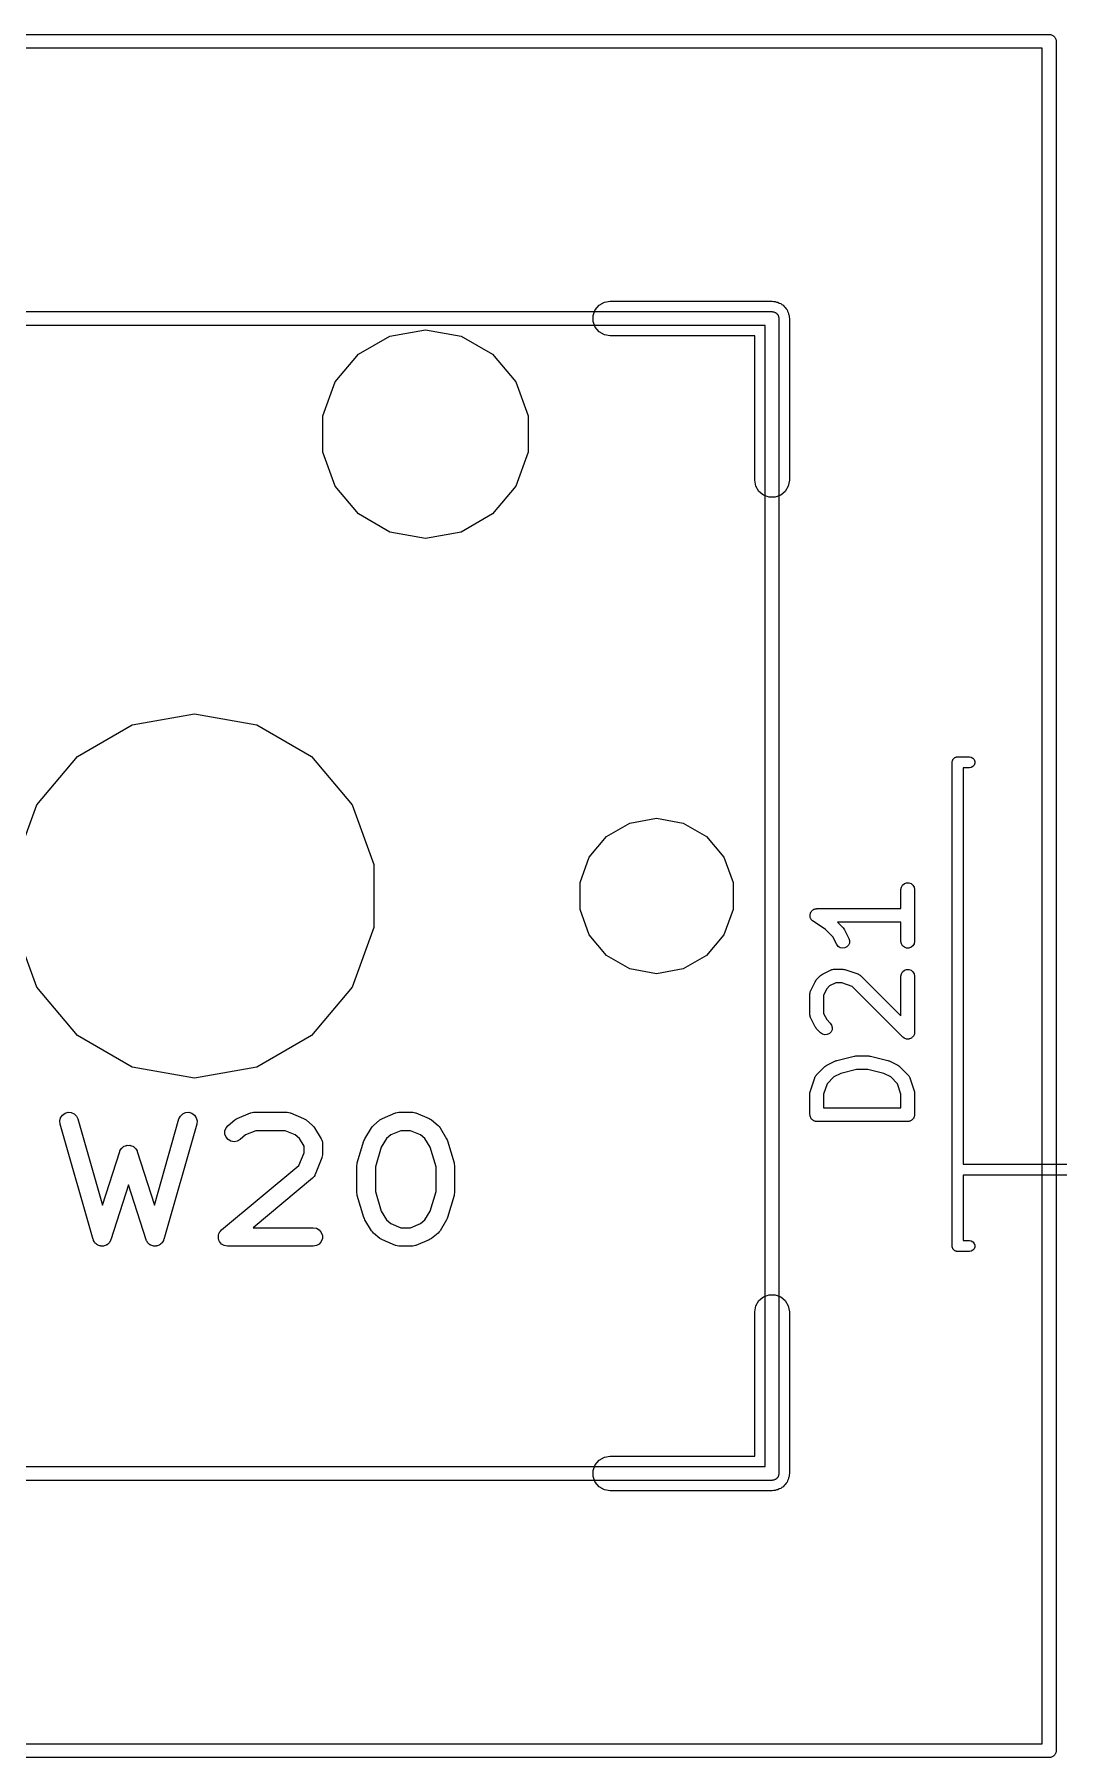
# Model space of a CAD drawing. Header units: millimetres. Extents: x 50 to 169, y 50 to 167.
# Drawn here: x 61.35 to 72.61, y 89.3 to 108.25 of the extents above; entities that cross this region are included whole.
import ezdxf

# ---------------------------------------------------------------- set-up
doc = ezdxf.new("R2010")
doc.units = ezdxf.units.MM
doc.layers.add('BLACK', color=7, linetype='Continuous')

# ---------------------------------------------------------------- blocks, each defined once
blk = doc.blocks.new('hhskb2-Cmts.User')
at = {"layer": 'BLACK'}
for p, q in [((43.65, -81.5738), (56.35, -81.5738)), ((56.35, -81.5738), (56.3566, -81.575)), ((56.3566, -81.575), (56.3632, -81.575)), ((56.3632, -81.575), (56.3695, -81.5772)), ((56.3695, -81.5772), (56.3761, -81.5784)), ((56.3761, -81.5784), (56.3818, -81.5817)), ((56.3818, -81.5817), (56.3881, -81.584)), ((56.3881, -81.584), (56.3932, -81.5883)), ((56.3932, -81.5883), (56.399, -81.5916)), ((56.399, -81.5916), (56.4033, -81.5967)), ((56.4033, -81.5967), (56.4084, -81.601)), ((56.4084, -81.601), (56.4117, -81.6068)), ((56.4117, -81.6068), (56.416, -81.6119)), ((56.416, -81.6119), (56.4183, -81.6182)), ((56.4183, -81.6182), (56.4216, -81.6239)), ((56.4216, -81.6239), (56.4228, -81.6305)), ((56.4228, -81.6305), (56.425, -81.6368)), ((56.425, -81.6368), (56.425, -81.6434)), ((56.425, -81.6434), (56.4262, -81.65)), ((56.4262, -81.65), (56.4262, -94.35)), ((56.2738, -81.7262), (43.7262, -81.7262)), ((56.2738, -94.2738), (56.2738, -81.7262)), ((43.7262, -94.2738), (56.2738, -94.2738)), ((56.4262, -94.35), (56.425, -94.3566)), ((56.425, -94.3566), (56.425, -94.3632)), ((56.35, -94.4262), (43.65, -94.4262)), ((56.3566, -94.425), (56.35, -94.4262)), ((56.3632, -94.425), (56.3566, -94.425)), ((56.3695, -94.4228), (56.3632, -94.425)), ((56.3761, -94.4216), (56.3695, -94.4228)), ((56.3818, -94.4183), (56.3761, -94.4216)), ((56.3881, -94.416), (56.3818, -94.4183)), ((56.3932, -94.4117), (56.3881, -94.416)), ((56.399, -94.4084), (56.3932, -94.4117)), ((56.4033, -94.4033), (56.399, -94.4084)), ((56.4084, -94.399), (56.4033, -94.4033)), ((56.4117, -94.3932), (56.4084, -94.399)), ((56.416, -94.3881), (56.4117, -94.3932)), ((56.4183, -94.3818), (56.416, -94.3881)), ((56.4216, -94.3761), (56.4183, -94.3818)), ((56.4228, -94.3695), (56.4216, -94.3761)), ((56.425, -94.3632), (56.4228, -94.3695))]:
    blk.add_line(p, q, dxfattribs=at)
blk = doc.blocks.new('hhskb2-Dwgs.User')
at = {"layer": 'BLACK'}
for p, q in [((40.602, -78.5258), (59.398, -78.5258)), ((59.398, -78.5258), (59.4046, -78.527)), ((59.4046, -78.527), (59.4112, -78.527)), ((59.4112, -78.527), (59.4175, -78.5292)), ((59.4175, -78.5292), (59.4241, -78.5304)), ((59.4241, -78.5304), (59.4298, -78.5337)), ((59.4298, -78.5337), (59.4361, -78.536)), ((59.4361, -78.536), (59.4412, -78.5403)), ((59.4412, -78.5403), (59.447, -78.5436)), ((59.447, -78.5436), (59.4513, -78.5487)), ((59.4513, -78.5487), (59.4564, -78.553)), ((59.4564, -78.553), (59.4597, -78.5588)), ((59.4597, -78.5588), (59.464, -78.5639)), ((59.464, -78.5639), (59.4663, -78.5702)), ((59.4663, -78.5702), (59.4696, -78.5759)), ((59.4696, -78.5759), (59.4708, -78.5825)), ((59.4708, -78.5825), (59.473, -78.5888)), ((59.473, -78.5888), (59.473, -78.5954)), ((59.473, -78.5954), (59.4742, -78.602)), ((59.4742, -78.602), (59.4742, -97.398)), ((59.3218, -78.6782), (40.6782, -78.6782)), ((59.3218, -97.3218), (59.3218, -78.6782)), ((40.6782, -97.3218), (59.3218, -97.3218)), ((59.398, -97.4742), (40.602, -97.4742)), ((59.4046, -97.473), (59.398, -97.4742)), ((59.4112, -97.473), (59.4046, -97.473)), ((59.4175, -97.4708), (59.4112, -97.473)), ((59.4241, -97.4696), (59.4175, -97.4708)), ((59.4298, -97.4663), (59.4241, -97.4696)), ((59.4361, -97.464), (59.4298, -97.4663)), ((59.4412, -97.4597), (59.4361, -97.464)), ((59.447, -97.4564), (59.4412, -97.4597)), ((59.4513, -97.4513), (59.447, -97.4564)), ((59.4564, -97.447), (59.4513, -97.4513)), ((59.4597, -97.4412), (59.4564, -97.447)), ((59.464, -97.4361), (59.4597, -97.4412)), ((59.4663, -97.4298), (59.464, -97.4361)), ((59.4696, -97.4241), (59.4663, -97.4298)), ((59.4708, -97.4175), (59.4696, -97.4241)), ((59.473, -97.4112), (59.4708, -97.4175)), ((59.4742, -97.398), (59.473, -97.4046)), ((59.473, -97.4046), (59.473, -97.4112))]:
    blk.add_line(p, q, dxfattribs=at)
blk = doc.blocks.new('hhskb2-F.SilkS')
at = {"layer": 'BLACK'}
for p, q in [((54.4495, -81.5041), (54.5068, -81.471)), ((54.5068, -81.471), (54.572, -81.4595)), ((54.572, -81.4595), (56.35, -81.4595)), ((56.35, -81.4595), (56.3664, -81.4624)), ((56.3664, -81.4624), (56.3831, -81.4624)), ((56.3831, -81.4624), (56.3987, -81.4681)), ((56.3987, -81.4681), (56.4152, -81.471)), ((56.4152, -81.471), (56.4296, -81.4793)), ((54.3844, -81.6169), (54.407, -81.5547)), ((54.3844, -81.6831), (54.3844, -81.6169)), ((54.407, -81.5547), (54.4495, -81.5041)), ((56.4296, -81.4793), (56.4452, -81.485)), ((56.4452, -81.485), (56.458, -81.4957)), ((56.458, -81.4957), (56.4725, -81.5041)), ((56.4725, -81.5041), (56.4832, -81.5168)), ((56.4832, -81.5168), (56.4959, -81.5275)), ((56.4959, -81.5275), (56.5043, -81.542)), ((56.5043, -81.542), (56.515, -81.5547)), ((56.515, -81.5547), (56.5207, -81.5704)), ((56.5207, -81.5704), (56.529, -81.5848)), ((56.529, -81.5848), (56.5319, -81.6013)), ((56.5319, -81.6013), (56.5376, -81.6169)), ((56.5376, -81.6169), (56.5376, -81.6336)), ((56.5376, -81.6336), (56.5405, -81.65)), ((56.5405, -81.65), (56.5405, -83.428)), ((51.8025, -82.0411), (52.1476, -81.8418)), ((52.1476, -81.8418), (52.54, -81.7726)), ((52.54, -81.7726), (52.9324, -81.8418)), ((52.9324, -81.8418), (53.2775, -82.0411)), ((54.407, -81.7452), (54.3844, -81.6831)), ((54.4495, -81.7959), (54.407, -81.7452)), ((54.5068, -81.829), (54.4495, -81.7959)), ((54.572, -81.8405), (54.5068, -81.829)), ((56.1595, -81.8405), (54.572, -81.8405)), ((56.1595, -83.428), (56.1595, -81.8405)), ((51.5464, -82.3463), (51.8025, -82.0411)), ((53.2775, -82.0411), (53.5336, -82.3463)), ((51.4101, -82.7208), (51.5464, -82.3463)), ((53.5336, -82.3463), (53.6699, -82.7208)), ((51.4101, -83.1192), (51.4101, -82.7208)), ((53.6699, -82.7208), (53.6699, -83.1192)), ((51.5464, -83.4937), (51.4101, -83.1192)), ((53.6699, -83.1192), (53.5336, -83.4937)), ((51.8025, -83.7989), (51.5464, -83.4937)), ((53.5336, -83.4937), (53.2775, -83.7989)), ((56.171, -83.4932), (56.1595, -83.428)), ((56.2041, -83.5505), (56.171, -83.4932)), ((56.2547, -83.593), (56.2041, -83.5505)), ((56.4959, -83.5505), (56.4452, -83.593)), ((56.529, -83.4932), (56.4959, -83.5505)), ((56.5405, -83.428), (56.529, -83.4932)), ((56.3169, -83.6156), (56.2547, -83.593)), ((56.3831, -83.6156), (56.3169, -83.6156)), ((56.4452, -83.593), (56.3831, -83.6156)), ((52.1476, -83.9982), (51.8025, -83.7989)), ((53.2775, -83.7989), (52.9324, -83.9982)), ((52.54, -84.0674), (52.1476, -83.9982)), ((52.9324, -83.9982), (52.54, -84.0674)), ((49.3154, -86.1192), (50, -85.9985)), ((50, -85.9985), (50.6846, -86.1192)), ((48.7134, -86.4667), (49.3154, -86.1192)), ((50.6846, -86.1192), (51.2865, -86.4667)), ((48.2666, -86.9992), (48.7134, -86.4667)), ((51.2865, -86.4667), (51.7334, -86.9992)), ((58.33, -86.53), (58.3309, -86.5248)), ((58.33, -91.85), (58.33, -86.53)), ((58.3309, -86.5196), (58.3327, -86.5147)), ((58.3309, -86.5248), (58.3309, -86.5196)), ((58.3327, -86.5147), (58.3336, -86.5095)), ((58.3336, -86.5095), (58.3362, -86.5049)), ((58.3362, -86.5049), (58.338, -86.5)), ((58.338, -86.5), (58.3414, -86.496)), ((58.3414, -86.496), (58.344, -86.4914)), ((58.344, -86.4914), (58.3481, -86.4881)), ((58.3481, -86.4881), (58.3514, -86.484)), ((58.3514, -86.484), (58.356, -86.4814)), ((58.356, -86.4814), (58.36, -86.478)), ((58.36, -86.478), (58.3649, -86.4762)), ((58.3649, -86.4762), (58.3695, -86.4736)), ((58.3695, -86.4736), (58.3747, -86.4727)), ((58.3747, -86.4727), (58.3796, -86.4709)), ((58.3796, -86.4709), (58.3848, -86.4709)), ((58.3848, -86.4709), (58.39, -86.47)), ((58.39, -86.47), (58.52, -86.47)), ((58.52, -86.59), (58.45, -86.59)), ((58.45, -86.59), (58.45, -90.95)), ((58.52, -86.47), (58.5405, -86.4736)), ((58.5405, -86.5864), (58.52, -86.59)), ((58.5405, -86.4736), (58.5586, -86.484)), ((58.5586, -86.576), (58.5405, -86.5864)), ((58.5586, -86.484), (58.572, -86.5)), ((58.572, -86.56), (58.5586, -86.576)), ((58.572, -86.5), (58.5791, -86.5196)), ((58.5791, -86.5404), (58.572, -86.56)), ((58.5791, -86.5196), (58.5791, -86.5404)), ((48.0289, -87.6524), (48.2666, -86.9992)), ((51.7334, -86.9992), (51.9711, -87.6524)), ((54.7879, -87.1974), (55.08, -87.1458)), ((55.08, -87.1458), (55.3721, -87.1974)), ((54.3403, -87.5729), (54.531, -87.3457)), ((54.531, -87.3457), (54.7879, -87.1974)), ((55.3721, -87.1974), (55.629, -87.3457)), ((55.629, -87.3457), (55.8197, -87.5729)), ((51.9711, -87.6524), (51.9711, -88.3476)), ((54.2388, -87.8517), (54.3403, -87.5729)), ((55.8197, -87.5729), (55.9212, -87.8517)), ((54.2388, -88.1483), (54.2388, -87.8517)), ((55.9212, -87.8517), (55.9212, -88.1483)), ((57.7674, -87.9281), (57.7719, -87.9024)), ((57.7719, -87.9024), (57.7849, -87.8799)), ((57.7849, -87.8799), (57.8049, -87.8631)), ((57.8049, -87.8631), (57.8294, -87.8542)), ((57.8294, -87.8542), (57.8554, -87.8542)), ((57.8554, -87.8542), (57.8799, -87.8631)), ((57.8799, -87.8631), (57.8998, -87.8799)), ((57.8998, -87.8799), (57.9129, -87.9024)), ((57.9129, -87.9024), (57.9174, -87.9281)), ((57.7674, -88.1388), (57.7674, -87.9281)), ((57.9174, -87.9281), (57.9174, -88.4995)), ((54.3403, -88.4271), (54.2388, -88.1483)), ((55.9212, -88.1483), (55.8197, -88.4271)), ((56.7675, -88.209), (56.7685, -88.2049)), ((56.7685, -88.2179), (56.7675, -88.209)), ((56.7685, -88.2008), (56.7716, -88.1924)), ((56.7685, -88.2049), (56.7685, -88.2008)), ((56.7685, -88.2268), (56.7685, -88.2179)), ((56.7699, -88.2307), (56.7685, -88.2268)), ((56.7704, -88.2349), (56.7699, -88.2307)), ((56.7744, -88.2429), (56.7704, -88.2349)), ((56.7716, -88.1924), (56.7737, -88.1837)), ((56.7737, -88.1837), (56.776, -88.1802)), ((56.7774, -88.2513), (56.7744, -88.2429)), ((56.776, -88.1802), (56.7774, -88.1763)), ((56.7774, -88.1763), (56.7832, -88.1695)), ((56.7801, -88.2545), (56.7774, -88.2513)), ((56.7819, -88.2582), (56.7801, -88.2545)), ((56.7884, -88.2644), (56.7819, -88.2582)), ((56.7832, -88.1695), (56.7881, -88.162)), ((56.7881, -88.162), (56.7915, -88.1595)), ((56.7942, -88.2713), (56.7884, -88.2644)), ((56.7915, -88.1595), (56.7942, -88.1564)), ((56.7942, -88.1564), (56.8019, -88.1519)), ((56.7978, -88.2733), (56.7942, -88.2713)), ((56.8008, -88.2762), (56.7978, -88.2733)), ((56.9375, -88.3673), (56.8008, -88.2762)), ((56.8019, -88.1519), (56.8091, -88.1466)), ((56.8091, -88.1466), (56.8131, -88.1454)), ((56.8131, -88.1454), (56.8167, -88.1433)), ((56.8167, -88.1433), (56.8255, -88.1418)), ((56.8255, -88.1418), (56.8341, -88.1393)), ((56.8341, -88.1393), (56.8383, -88.1395)), ((56.8383, -88.1395), (56.8424, -88.1388)), ((56.8424, -88.1388), (57.7674, -88.1388)), ((57.7674, -88.2888), (57.0711, -88.2888)), ((57.0711, -88.2888), (57.1335, -88.3513)), ((57.7674, -88.4995), (57.7674, -88.2888)), ((48.2666, -89.0008), (48.0289, -88.3476)), ((51.9711, -88.3476), (51.7334, -89.0008)), ((54.531, -88.6543), (54.3403, -88.4271)), ((55.8197, -88.4271), (55.629, -88.6543)), ((57.0188, -88.4487), (56.9375, -88.3673)), ((57.061, -88.5331), (57.0188, -88.4487)), ((57.1335, -88.3513), (57.1404, -88.3611)), ((57.1404, -88.3611), (57.1476, -88.3707)), ((57.1476, -88.3707), (57.1952, -88.466)), ((57.1952, -88.466), (57.2026, -88.4909)), ((54.7879, -88.8026), (54.531, -88.6543)), ((55.629, -88.6543), (55.3721, -88.8026)), ((57.0765, -88.554), (57.061, -88.5331)), ((57.0983, -88.5683), (57.0765, -88.554)), ((57.1236, -88.5744), (57.0983, -88.5683)), ((57.1495, -88.5714), (57.1236, -88.5744)), ((57.1728, -88.5598), (57.1495, -88.5714)), ((57.1907, -88.5408), (57.1728, -88.5598)), ((57.201, -88.5169), (57.1907, -88.5408)), ((57.2026, -88.4909), (57.201, -88.5169)), ((57.7719, -88.5252), (57.7674, -88.4995)), ((57.7849, -88.5477), (57.7719, -88.5252)), ((57.8049, -88.5645), (57.7849, -88.5477)), ((57.8294, -88.5734), (57.8049, -88.5645)), ((57.8554, -88.5734), (57.8294, -88.5734)), ((57.8799, -88.5645), (57.8554, -88.5734)), ((57.8998, -88.5477), (57.8799, -88.5645)), ((57.9129, -88.5252), (57.8998, -88.5477)), ((57.9174, -88.4995), (57.9129, -88.5252)), ((55.08, -88.8541), (54.7879, -88.8026)), ((55.3721, -88.8026), (55.08, -88.8541)), ((56.8944, -88.8682), (56.9041, -88.861)), ((56.9041, -88.861), (56.9993, -88.8134)), ((56.9993, -88.8134), (57.0035, -88.8122)), ((57.0035, -88.8122), (57.0072, -88.81)), ((57.0072, -88.81), (57.0159, -88.8085)), ((57.0159, -88.8085), (57.0243, -88.806)), ((57.0243, -88.806), (57.0286, -88.8062)), ((57.0286, -88.8062), (57.0329, -88.8055)), ((57.0329, -88.8055), (57.1281, -88.8055)), ((57.1281, -88.8055), (57.1399, -88.8076)), ((57.1399, -88.8076), (57.1518, -88.8093)), ((57.1518, -88.8093), (57.2947, -88.8569)), ((57.2947, -88.8569), (57.2985, -88.859)), ((57.2985, -88.859), (57.3026, -88.8601)), ((57.3026, -88.8601), (57.3098, -88.8652)), ((57.3098, -88.8652), (57.3176, -88.8693)), ((57.7674, -88.8805), (57.7719, -88.8548)), ((57.7719, -88.8548), (57.7849, -88.8323)), ((57.7849, -88.8323), (57.8049, -88.8155)), ((57.8049, -88.8155), (57.8294, -88.8066)), ((57.8294, -88.8066), (57.8554, -88.8066)), ((57.8554, -88.8066), (57.8799, -88.8155)), ((57.8799, -88.8155), (57.8998, -88.8323)), ((57.8998, -88.8323), (57.9129, -88.8548)), ((57.9129, -88.8548), (57.9174, -88.8805)), ((48.7134, -89.5332), (48.2666, -89.0008)), ((51.7334, -89.0008), (51.2865, -89.5332)), ((56.7679, -89.0624), (56.7704, -89.054)), ((56.7704, -89.054), (56.7719, -89.0453)), ((56.7719, -89.0453), (56.7741, -89.0416)), ((56.7741, -89.0416), (56.7753, -89.0374)), ((56.7753, -89.0374), (56.8229, -88.9422)), ((56.8229, -88.9422), (56.8301, -88.9325)), ((56.8301, -88.9325), (56.837, -88.9227)), ((56.837, -88.9227), (56.8846, -88.8751)), ((56.8846, -88.8751), (56.8944, -88.8682)), ((56.9516, -89.0201), (56.9174, -89.0887)), ((56.982, -88.9897), (56.9516, -89.0201)), ((57.0506, -88.9555), (56.982, -88.9897)), ((57.1159, -88.9555), (57.0506, -88.9555)), ((57.2304, -88.9936), (57.1159, -88.9555)), ((57.7893, -89.5526), (57.2304, -88.9936)), ((57.3176, -88.8693), (57.3204, -88.8726)), ((57.3204, -88.8726), (57.324, -88.8751)), ((57.324, -88.8751), (57.7674, -89.3185)), ((57.7674, -89.3185), (57.7674, -88.8805)), ((57.9174, -88.8805), (57.9174, -89.4995)), ((56.7674, -89.071), (56.7681, -89.0667)), ((56.7674, -89.309), (56.7674, -89.071)), ((56.7681, -89.0667), (56.7679, -89.0624)), ((56.9174, -89.0887), (56.9174, -89.2913)), ((56.7681, -89.3133), (56.7674, -89.309)), ((56.7679, -89.3176), (56.7681, -89.3133)), ((56.7704, -89.326), (56.7679, -89.3176)), ((56.7719, -89.3347), (56.7704, -89.326)), ((56.7741, -89.3384), (56.7719, -89.3347)), ((56.7753, -89.3426), (56.7741, -89.3384)), ((56.8229, -89.4378), (56.7753, -89.3426)), ((56.9174, -89.2913), (56.9516, -89.3599)), ((56.9516, -89.3599), (56.9907, -89.3989)), ((56.9907, -89.3989), (57.0056, -89.4202)), ((57.0056, -89.4202), (57.0123, -89.4454)), ((49.3154, -89.8808), (48.7134, -89.5332)), ((51.2865, -89.5332), (50.6846, -89.8808)), ((56.8301, -89.4475), (56.8229, -89.4378)), ((56.837, -89.4573), (56.8301, -89.4475)), ((56.8846, -89.5049), (56.837, -89.4573)), ((56.9059, -89.5199), (56.8846, -89.5049)), ((56.9311, -89.5266), (56.9059, -89.5199)), ((56.957, -89.5243), (56.9311, -89.5266)), ((56.9806, -89.5133), (56.957, -89.5243)), ((56.9991, -89.4949), (56.9806, -89.5133)), ((57.0101, -89.4713), (56.9991, -89.4949)), ((57.0123, -89.4454), (57.0101, -89.4713)), ((57.7974, -89.5582), (57.7893, -89.5526)), ((57.8049, -89.5645), (57.7974, -89.5582)), ((57.808, -89.5656), (57.8049, -89.5645)), ((57.8107, -89.5675), (57.808, -89.5656)), ((57.8202, -89.57), (57.8107, -89.5675)), ((57.8294, -89.5734), (57.8202, -89.57)), ((57.8327, -89.5734), (57.8294, -89.5734)), ((57.8358, -89.5742), (57.8327, -89.5734)), ((57.8456, -89.5734), (57.8358, -89.5742)), ((57.8554, -89.5734), (57.8456, -89.5734)), ((57.8585, -89.5723), (57.8554, -89.5734)), ((57.8618, -89.572), (57.8585, -89.5723)), ((57.8707, -89.5678), (57.8618, -89.572)), ((57.8799, -89.5645), (57.8707, -89.5678)), ((57.8824, -89.5624), (57.8799, -89.5645)), ((57.8854, -89.561), (57.8824, -89.5624)), ((57.8923, -89.554), (57.8854, -89.561)), ((57.8998, -89.5477), (57.8923, -89.554)), ((57.9015, -89.5449), (57.8998, -89.5477)), ((57.9038, -89.5425), (57.9015, -89.5449)), ((57.908, -89.5337), (57.9038, -89.5425)), ((57.9129, -89.5252), (57.908, -89.5337)), ((57.9134, -89.5219), (57.9129, -89.5252)), ((57.9148, -89.5189), (57.9134, -89.5219)), ((57.9157, -89.5092), (57.9148, -89.5189)), ((57.9174, -89.4995), (57.9157, -89.5092)), ((56.9517, -89.861), (57.0469, -89.8134)), ((57.0469, -89.8134), (57.0548, -89.8111)), ((57.0548, -89.8111), (57.0623, -89.8077)), ((57.0623, -89.8077), (57.2528, -89.7601)), ((57.2528, -89.7601), (57.2619, -89.7595)), ((57.2619, -89.7595), (57.271, -89.7579)), ((57.271, -89.7579), (57.4138, -89.7579)), ((57.4138, -89.7579), (57.4228, -89.7595)), ((57.4228, -89.7595), (57.432, -89.7601)), ((57.432, -89.7601), (57.6225, -89.8077)), ((57.6225, -89.8077), (57.63, -89.8111)), ((57.63, -89.8111), (57.6378, -89.8134)), ((57.6378, -89.8134), (57.7331, -89.861)), ((50, -90.0015), (49.3154, -89.8808)), ((50.6846, -89.8808), (50, -90.0015)), ((56.7712, -90.1425), (56.8188, -89.9996)), ((56.8188, -89.9996), (56.8209, -89.9958)), ((56.8209, -89.9958), (56.822, -89.9916)), ((56.822, -89.9916), (56.8271, -89.9844)), ((56.8271, -89.9844), (56.8313, -89.9767)), ((56.8313, -89.9767), (56.8345, -89.9738)), ((56.8345, -89.9738), (56.837, -89.9703)), ((56.837, -89.9703), (56.9322, -89.8751)), ((56.9322, -89.8751), (56.942, -89.8682)), ((56.942, -89.8682), (56.9517, -89.861)), ((57.0297, -89.9897), (56.9556, -90.0638)), ((57.1067, -89.9512), (57.0297, -89.9897)), ((57.2802, -89.9079), (57.1067, -89.9512)), ((57.4046, -89.9079), (57.2802, -89.9079)), ((57.5781, -89.9512), (57.4046, -89.9079)), ((57.6551, -89.9897), (57.5781, -89.9512)), ((57.7292, -90.0638), (57.6551, -89.9897)), ((57.7331, -89.861), (57.7427, -89.8682)), ((57.7427, -89.8682), (57.7526, -89.8751)), ((57.7526, -89.8751), (57.8478, -89.9703)), ((57.8478, -89.9703), (57.8503, -89.9738)), ((57.8503, -89.9738), (57.8535, -89.9767)), ((57.8535, -89.9767), (57.8577, -89.9844)), ((57.8577, -89.9844), (57.8627, -89.9916)), ((57.8627, -89.9916), (57.8639, -89.9958)), ((57.8639, -89.9958), (57.8659, -89.9996)), ((57.8659, -89.9996), (57.9135, -90.1425)), ((56.7674, -90.1662), (56.7695, -90.1543)), ((56.7674, -90.4043), (56.7674, -90.1662)), ((56.7695, -90.1543), (56.7712, -90.1425)), ((56.9556, -90.0638), (56.9174, -90.1784)), ((56.9174, -90.1784), (56.9174, -90.3293)), ((57.7674, -90.1784), (57.7292, -90.0638)), ((57.7674, -90.3293), (57.7674, -90.1784)), ((57.9135, -90.1425), (57.9153, -90.1543)), ((57.9153, -90.1543), (57.9174, -90.1662)), ((57.9174, -90.1662), (57.9174, -90.4043)), ((48.5767, -90.3882), (48.6106, -90.3785)), ((48.6106, -90.3785), (48.6458, -90.381)), ((48.6458, -90.381), (48.678, -90.3953)), ((49.8705, -90.3953), (49.9028, -90.381)), ((49.9028, -90.381), (49.938, -90.3785)), ((49.938, -90.3785), (49.9719, -90.3882)), ((50.6184, -90.3841), (50.6335, -90.3814)), ((50.6335, -90.3814), (50.6485, -90.378)), ((50.6485, -90.378), (50.6508, -90.3783)), ((50.6508, -90.3783), (50.6531, -90.3779)), ((50.6531, -90.3779), (51.016, -90.3779)), ((51.016, -90.3779), (51.0183, -90.3783)), ((51.0183, -90.3783), (51.0206, -90.378)), ((51.0206, -90.378), (51.0356, -90.3814)), ((51.0356, -90.3814), (51.0507, -90.3841)), ((52.215, -90.3841), (52.2301, -90.3814)), ((52.2301, -90.3814), (52.2451, -90.378)), ((52.2451, -90.378), (52.2474, -90.3783)), ((52.2474, -90.3783), (52.2497, -90.3779)), ((52.2497, -90.3779), (52.3949, -90.3779)), ((52.3949, -90.3779), (52.3972, -90.3783)), ((52.3972, -90.3783), (52.3995, -90.378)), ((52.3995, -90.378), (52.4145, -90.3814)), ((52.4145, -90.3814), (52.4296, -90.3841)), ((56.9174, -90.3293), (57.7674, -90.3293)), ((48.5198, -90.4723), (48.5284, -90.4381)), ((48.5235, -90.5074), (48.5198, -90.4723)), ((48.8863, -91.7774), (48.5235, -90.5074)), ((48.5284, -90.4381), (48.5481, -90.4089)), ((48.5481, -90.4089), (48.5767, -90.3882)), ((48.678, -90.3953), (48.7034, -90.4199)), ((48.7034, -90.4199), (48.7188, -90.4516)), ((48.7188, -90.4516), (48.9895, -91.399)), ((49.5591, -91.399), (49.8297, -90.4516)), ((50.0251, -90.5074), (49.6623, -91.7774)), ((49.8297, -90.4516), (49.8452, -90.4199)), ((49.8452, -90.4199), (49.8705, -90.3953)), ((49.9719, -90.3882), (50.0004, -90.4089)), ((50.0004, -90.4089), (50.0202, -90.4381)), ((50.0202, -90.4381), (50.0288, -90.4723)), ((50.0288, -90.4723), (50.0251, -90.5074)), ((50.3354, -90.5825), (50.3476, -90.5494)), ((50.3476, -90.5494), (50.3704, -90.5224)), ((50.3704, -90.5224), (50.443, -90.4619)), ((50.443, -90.4619), (50.4561, -90.4544)), ((50.4561, -90.4544), (50.4689, -90.4462)), ((50.4689, -90.4462), (50.6141, -90.3857)), ((50.6141, -90.3857), (50.6164, -90.3852)), ((50.6164, -90.3852), (50.6184, -90.3841)), ((51.0507, -90.3841), (51.0528, -90.3852)), ((51.0528, -90.3852), (51.0551, -90.3857)), ((51.0551, -90.3857), (51.2002, -90.4462)), ((51.2002, -90.4462), (51.213, -90.4544)), ((51.213, -90.4544), (51.2262, -90.4619)), ((51.2262, -90.4619), (51.2988, -90.5224)), ((51.2988, -90.5224), (51.3097, -90.5354)), ((51.3097, -90.5354), (51.3208, -90.5482)), ((51.3208, -90.5482), (51.3934, -90.6692)), ((51.8723, -90.6692), (51.9449, -90.5482)), ((51.9449, -90.5482), (51.956, -90.5354)), ((51.956, -90.5354), (51.967, -90.5224)), ((51.967, -90.5224), (52.0395, -90.4619)), ((52.0395, -90.4619), (52.0527, -90.4544)), ((52.0527, -90.4544), (52.0655, -90.4462)), ((52.0655, -90.4462), (52.2106, -90.3857)), ((52.2106, -90.3857), (52.2129, -90.3852)), ((52.2129, -90.3852), (52.215, -90.3841)), ((52.4296, -90.3841), (52.4316, -90.3852)), ((52.4316, -90.3852), (52.4339, -90.3857)), ((52.4339, -90.3857), (52.5791, -90.4462)), ((52.5791, -90.4462), (52.5919, -90.4544)), ((52.5919, -90.4544), (52.605, -90.4619)), ((52.605, -90.4619), (52.6776, -90.5224)), ((52.6776, -90.5224), (52.6886, -90.5354)), ((52.6886, -90.5354), (52.6997, -90.5482)), ((52.6997, -90.5482), (52.7723, -90.6692)), ((56.7685, -90.4107), (56.7674, -90.4043)), ((56.7685, -90.4173), (56.7685, -90.4107)), ((56.7708, -90.4235), (56.7685, -90.4173)), ((56.7719, -90.4299), (56.7708, -90.4235)), ((56.7752, -90.4356), (56.7719, -90.4299)), ((56.7774, -90.4418), (56.7752, -90.4356)), ((56.7816, -90.4468), (56.7774, -90.4418)), ((56.7849, -90.4525), (56.7816, -90.4468)), ((56.79, -90.4567), (56.7849, -90.4525)), ((56.7942, -90.4617), (56.79, -90.4567)), ((56.7999, -90.465), (56.7942, -90.4617)), ((56.8049, -90.4692), (56.7999, -90.465)), ((56.811, -90.4715), (56.8049, -90.4692)), ((56.8167, -90.4748), (56.811, -90.4715)), ((56.8232, -90.4759), (56.8167, -90.4748)), ((56.8294, -90.4781), (56.8232, -90.4759)), ((56.8359, -90.4781), (56.8294, -90.4781)), ((56.8424, -90.4793), (56.8359, -90.4781)), ((57.8424, -90.4793), (56.8424, -90.4793)), ((57.8488, -90.4781), (57.8424, -90.4793)), ((57.8554, -90.4781), (57.8488, -90.4781)), ((57.8616, -90.4759), (57.8554, -90.4781)), ((57.868, -90.4748), (57.8616, -90.4759)), ((57.8737, -90.4715), (57.868, -90.4748)), ((57.8799, -90.4692), (57.8737, -90.4715)), ((57.8849, -90.465), (57.8799, -90.4692)), ((57.8906, -90.4617), (57.8849, -90.465)), ((57.8948, -90.4567), (57.8906, -90.4617)), ((57.8998, -90.4525), (57.8948, -90.4567)), ((57.9031, -90.4468), (57.8998, -90.4525)), ((57.9073, -90.4418), (57.9031, -90.4468)), ((57.9096, -90.4356), (57.9073, -90.4418)), ((57.9129, -90.4299), (57.9096, -90.4356)), ((57.914, -90.4235), (57.9129, -90.4299)), ((57.9162, -90.4173), (57.914, -90.4235)), ((57.9174, -90.4043), (57.9162, -90.4107)), ((57.9162, -90.4107), (57.9162, -90.4173)), ((49.2099, -90.7657), (49.2201, -90.7565)), ((49.2201, -90.7565), (49.2238, -90.7549)), ((49.2238, -90.7549), (49.227, -90.7525)), ((49.227, -90.7525), (49.24, -90.7483)), ((49.24, -90.7483), (49.2527, -90.7431)), ((49.2527, -90.7431), (49.2568, -90.7429)), ((49.2568, -90.7429), (49.2606, -90.7417)), ((49.2606, -90.7417), (49.2743, -90.7422)), ((49.2743, -90.7422), (49.288, -90.7417)), ((49.288, -90.7417), (49.2918, -90.7429)), ((49.2918, -90.7429), (49.2959, -90.7431)), ((49.2959, -90.7431), (49.3085, -90.7483)), ((49.3085, -90.7483), (49.3216, -90.7525)), ((49.3216, -90.7525), (49.3248, -90.7549)), ((49.3248, -90.7549), (49.3285, -90.7565)), ((49.3285, -90.7565), (49.3387, -90.7657)), ((50.3353, -90.6178), (50.3354, -90.5825)), ((50.3473, -90.651), (50.3353, -90.6178)), ((50.3699, -90.6781), (50.3473, -90.651)), ((50.4004, -90.6958), (50.3699, -90.6781)), ((50.4351, -90.7021), (50.4004, -90.6958)), ((50.4699, -90.6961), (50.4351, -90.7021)), ((50.5005, -90.6785), (50.4699, -90.6961)), ((50.5612, -90.6279), (50.5005, -90.6785)), ((50.6735, -90.5811), (50.5612, -90.6279)), ((50.9957, -90.5811), (50.6735, -90.5811)), ((51.1079, -90.6279), (50.9957, -90.5811)), ((51.1554, -90.6675), (51.1079, -90.6279)), ((51.2047, -90.7496), (51.1554, -90.6675)), ((51.2047, -90.8228), (51.2047, -90.7496)), ((51.3934, -90.6692), (51.3969, -90.6782)), ((51.3969, -90.6782), (51.4018, -90.6867)), ((51.4018, -90.6867), (51.4032, -90.6946)), ((51.4032, -90.6946), (51.406, -90.7021)), ((51.406, -90.7021), (51.4062, -90.7118)), ((51.4062, -90.7118), (51.4079, -90.7214)), ((51.4079, -90.7214), (51.4079, -90.8424)), ((51.7895, -90.9341), (51.8621, -90.6922)), ((51.8621, -90.6922), (51.8678, -90.681)), ((51.8678, -90.681), (51.8723, -90.6692)), ((52.0531, -90.7628), (51.9885, -90.9782)), ((52.1103, -90.6675), (52.0531, -90.7628)), ((52.1578, -90.6279), (52.1103, -90.6675)), ((52.27, -90.5811), (52.1578, -90.6279)), ((52.3745, -90.5811), (52.27, -90.5811)), ((52.4868, -90.6279), (52.3745, -90.5811)), ((52.5343, -90.6675), (52.4868, -90.6279)), ((52.5915, -90.7628), (52.5343, -90.6675)), ((52.6561, -90.9782), (52.5915, -90.7628)), ((52.7723, -90.6692), (52.7768, -90.681)), ((52.7768, -90.681), (52.7825, -90.6922)), ((52.7825, -90.6922), (52.855, -90.9341)), ((48.9895, -91.399), (49.1775, -90.8114)), ((49.1775, -90.8114), (49.1794, -90.8078)), ((49.1794, -90.8078), (49.1803, -90.8039)), ((49.1803, -90.8039), (49.1876, -90.7923)), ((49.1876, -90.7923), (49.1939, -90.7802)), ((49.1939, -90.7802), (49.1969, -90.7775)), ((49.1969, -90.7775), (49.1991, -90.7741)), ((49.1991, -90.7741), (49.2099, -90.7657)), ((49.3387, -90.7657), (49.3495, -90.7741)), ((49.3495, -90.7741), (49.3516, -90.7775)), ((49.3516, -90.7775), (49.3546, -90.7802)), ((49.3546, -90.7802), (49.361, -90.7923)), ((49.361, -90.7923), (49.3683, -90.8039)), ((49.3683, -90.8039), (49.3692, -90.8078)), ((49.3692, -90.8078), (49.3711, -90.8114)), ((49.3711, -90.8114), (49.5591, -91.399)), ((51.1489, -90.9622), (51.2047, -90.8228)), ((51.4006, -90.8801), (51.328, -91.0615)), ((51.4009, -90.8785), (51.4006, -90.8801)), ((51.4018, -90.8771), (51.4009, -90.8785)), ((51.4045, -90.8613), (51.4018, -90.8771)), ((51.4078, -90.8456), (51.4045, -90.8613)), ((51.4079, -90.8424), (51.4076, -90.844)), ((51.4076, -90.844), (51.4078, -90.8456)), ((51.7853, -90.9633), (51.7878, -90.9488)), ((51.7878, -90.9488), (51.7895, -90.9341)), ((52.855, -90.9341), (52.8568, -90.9488)), ((52.8568, -90.9488), (52.8593, -90.9633)), ((58.45, -90.95), (61.15, -90.95)), ((50.2978, -91.6715), (51.1489, -90.9622)), ((51.2988, -91.1019), (50.6435, -91.6479)), ((51.3036, -91.0962), (51.2988, -91.1019)), ((51.3095, -91.0915), (51.3036, -91.0962)), ((51.3149, -91.0828), (51.3095, -91.0915)), ((51.3215, -91.0749), (51.3149, -91.0828)), ((51.3241, -91.0679), (51.3215, -91.0749)), ((51.328, -91.0615), (51.3241, -91.0679)), ((51.7853, -91.2657), (51.7853, -90.9633)), ((51.9885, -90.9782), (51.9885, -91.2508)), ((52.6561, -91.2508), (52.6561, -90.9782)), ((52.8593, -90.9633), (52.8593, -91.2657)), ((61.15, -91.07), (58.45, -91.07)), ((58.45, -91.07), (58.45, -91.79)), ((49.2743, -91.1757), (49.0808, -91.7805)), ((49.4678, -91.7805), (49.2743, -91.1757)), ((51.7878, -91.2802), (51.7853, -91.2657)), ((51.7895, -91.2949), (51.7878, -91.2802)), ((51.8621, -91.5368), (51.7895, -91.2949)), ((51.9885, -91.2508), (52.0531, -91.4662)), ((52.5915, -91.4662), (52.6561, -91.2508)), ((52.855, -91.2949), (52.7825, -91.5368)), ((52.8568, -91.2802), (52.855, -91.2949)), ((52.8593, -91.2657), (52.8568, -91.2802)), ((52.0531, -91.4662), (52.1103, -91.5615)), ((52.5343, -91.5615), (52.5915, -91.4662)), ((50.2689, -91.7151), (50.2749, -91.6987)), ((50.2749, -91.6987), (50.275, -91.6986)), ((50.275, -91.6984), (50.2864, -91.685)), ((50.275, -91.6986), (50.275, -91.6984)), ((50.2864, -91.685), (50.2976, -91.6717)), ((50.2976, -91.6717), (50.2977, -91.6716)), ((50.2977, -91.6716), (50.2978, -91.6715)), ((50.6435, -91.6479), (51.3063, -91.6479)), ((51.3063, -91.6479), (51.341, -91.6541)), ((51.341, -91.6541), (51.3716, -91.6717)), ((51.3716, -91.6717), (51.3943, -91.6987)), ((51.3943, -91.6987), (51.4063, -91.7319)), ((51.8678, -91.5481), (51.8621, -91.5368)), ((51.8723, -91.5599), (51.8678, -91.5481)), ((51.9449, -91.6808), (51.8723, -91.5599)), ((51.956, -91.6936), (51.9449, -91.6808)), ((51.967, -91.7066), (51.956, -91.6936)), ((52.0395, -91.7671), (51.967, -91.7066)), ((52.1103, -91.5615), (52.1578, -91.6012)), ((52.1578, -91.6012), (52.27, -91.6479)), ((52.27, -91.6479), (52.3745, -91.6479)), ((52.3745, -91.6479), (52.4868, -91.6012)), ((52.4868, -91.6012), (52.5343, -91.5615)), ((52.6776, -91.7066), (52.605, -91.7671)), ((52.6886, -91.6936), (52.6776, -91.7066)), ((52.6997, -91.6808), (52.6886, -91.6936)), ((52.7723, -91.5599), (52.6997, -91.6808)), ((52.7768, -91.5481), (52.7723, -91.5599)), ((52.7825, -91.5368), (52.7768, -91.5481)), ((48.8888, -91.7825), (48.8863, -91.7774)), ((48.89, -91.788), (48.8888, -91.7825)), ((48.8964, -91.7983), (48.89, -91.788)), ((48.9017, -91.8092), (48.8964, -91.7983)), ((48.9058, -91.8131), (48.9017, -91.8092)), ((48.9088, -91.8178), (48.9058, -91.8131)), ((48.9184, -91.8253), (48.9088, -91.8178)), ((48.9271, -91.8337), (48.9184, -91.8253)), ((48.9322, -91.836), (48.9271, -91.8337)), ((48.9367, -91.8394), (48.9322, -91.836)), ((48.9483, -91.8431), (48.9367, -91.8394)), ((48.9593, -91.8481), (48.9483, -91.8431)), ((48.9649, -91.8485), (48.9593, -91.8481)), ((48.9703, -91.8502), (48.9649, -91.8485)), ((48.9824, -91.8497), (48.9703, -91.8502)), ((48.9945, -91.8506), (48.9824, -91.8497)), ((48.9999, -91.849), (48.9945, -91.8506)), ((49.0056, -91.8488), (48.9999, -91.849)), ((49.0168, -91.8442), (49.0056, -91.8488)), ((49.0285, -91.8409), (49.0168, -91.8442)), ((49.033, -91.8376), (49.0285, -91.8409)), ((49.0382, -91.8354), (49.033, -91.8376)), ((49.0472, -91.8273), (49.0382, -91.8354)), ((49.057, -91.8202), (49.0472, -91.8273)), ((49.0602, -91.8155), (49.057, -91.8202)), ((49.0643, -91.8117), (49.0602, -91.8155)), ((49.07, -91.801), (49.0643, -91.8117)), ((49.0768, -91.7909), (49.07, -91.801)), ((49.0781, -91.7855), (49.0768, -91.7909)), ((49.0808, -91.7805), (49.0781, -91.7855)), ((49.4704, -91.7855), (49.4678, -91.7805)), ((49.4718, -91.7909), (49.4704, -91.7855)), ((49.4786, -91.801), (49.4718, -91.7909)), ((49.4842, -91.8117), (49.4786, -91.801)), ((49.4884, -91.8155), (49.4842, -91.8117)), ((49.4916, -91.8202), (49.4884, -91.8155)), ((49.5014, -91.8273), (49.4916, -91.8202)), ((49.5103, -91.8354), (49.5014, -91.8273)), ((49.5156, -91.8376), (49.5103, -91.8354)), ((49.5201, -91.8409), (49.5156, -91.8376)), ((49.5318, -91.8442), (49.5201, -91.8409)), ((49.543, -91.8488), (49.5318, -91.8442)), ((49.5486, -91.849), (49.543, -91.8488)), ((49.554, -91.8506), (49.5486, -91.849)), ((49.5661, -91.8497), (49.554, -91.8506)), ((49.5783, -91.8502), (49.5661, -91.8497)), ((49.5836, -91.8485), (49.5783, -91.8502)), ((49.5892, -91.8481), (49.5836, -91.8485)), ((49.6003, -91.8431), (49.5892, -91.8481)), ((49.6119, -91.8394), (49.6003, -91.8431)), ((49.6163, -91.836), (49.6119, -91.8394)), ((49.6215, -91.8337), (49.6163, -91.836)), ((49.6302, -91.8253), (49.6215, -91.8337)), ((49.6398, -91.8178), (49.6302, -91.8253)), ((49.6428, -91.8131), (49.6398, -91.8178)), ((49.6468, -91.8092), (49.6428, -91.8131)), ((49.6521, -91.7983), (49.6468, -91.8092)), ((49.6586, -91.788), (49.6521, -91.7983)), ((49.6598, -91.7825), (49.6586, -91.788)), ((49.6623, -91.7774), (49.6598, -91.7825)), ((50.2627, -91.7668), (50.2628, -91.7492)), ((50.2628, -91.767), (50.2627, -91.7668)), ((50.2628, -91.7319), (50.2629, -91.7317)), ((50.2628, -91.7492), (50.2628, -91.7319)), ((50.2628, -91.7672), (50.2628, -91.767)), ((50.2687, -91.7835), (50.2628, -91.7672)), ((50.2629, -91.7315), (50.2689, -91.7151)), ((50.2629, -91.7317), (50.2629, -91.7315)), ((50.2747, -91.8), (50.2687, -91.7835)), ((50.2748, -91.8002), (50.2747, -91.8)), ((50.2749, -91.8003), (50.2748, -91.8002)), ((50.2861, -91.8138), (50.2749, -91.8003)), ((50.2973, -91.8271), (50.2861, -91.8138)), ((50.2974, -91.8272), (50.2973, -91.8271)), ((50.2976, -91.8274), (50.2974, -91.8272)), ((50.3128, -91.8361), (50.2976, -91.8274)), ((50.3278, -91.8449), (50.3128, -91.8361)), ((50.328, -91.8449), (50.3278, -91.8449)), ((50.3281, -91.845), (50.328, -91.8449)), ((50.3454, -91.8481), (50.3281, -91.845)), ((50.3625, -91.8511), (50.3454, -91.8481)), ((50.3627, -91.8511), (50.3625, -91.8511)), ((50.3629, -91.8511), (50.3627, -91.8511)), ((51.3063, -91.8511), (50.3629, -91.8511)), ((51.341, -91.845), (51.3063, -91.8511)), ((51.3716, -91.8274), (51.341, -91.845)), ((51.3943, -91.8003), (51.3716, -91.8274)), ((51.4063, -91.7672), (51.3943, -91.8003)), ((51.4063, -91.7319), (51.4063, -91.7672)), ((52.0527, -91.7746), (52.0395, -91.7671)), ((52.0655, -91.7828), (52.0527, -91.7746)), ((52.2106, -91.8433), (52.0655, -91.7828)), ((52.2129, -91.8438), (52.2106, -91.8433)), ((52.215, -91.845), (52.2129, -91.8438)), ((52.2301, -91.8477), (52.215, -91.845)), ((52.2451, -91.851), (52.2301, -91.8477)), ((52.2474, -91.8507), (52.2451, -91.851)), ((52.2497, -91.8511), (52.2474, -91.8507)), ((52.3949, -91.8511), (52.2497, -91.8511)), ((52.3972, -91.8507), (52.3949, -91.8511)), ((52.3995, -91.851), (52.3972, -91.8507)), ((52.4145, -91.8477), (52.3995, -91.851)), ((52.4296, -91.845), (52.4145, -91.8477)), ((52.4316, -91.8438), (52.4296, -91.845)), ((52.4339, -91.8433), (52.4316, -91.8438)), ((52.5791, -91.7828), (52.4339, -91.8433)), ((52.5919, -91.7746), (52.5791, -91.7828)), ((52.605, -91.7671), (52.5919, -91.7746)), ((58.3309, -91.8552), (58.33, -91.85)), ((58.3309, -91.8604), (58.3309, -91.8552)), ((58.3327, -91.8653), (58.3309, -91.8604)), ((58.3336, -91.8705), (58.3327, -91.8653)), ((58.3362, -91.8751), (58.3336, -91.8705)), ((58.338, -91.88), (58.3362, -91.8751)), ((58.3414, -91.884), (58.338, -91.88)), ((58.344, -91.8886), (58.3414, -91.884)), ((58.3481, -91.8919), (58.344, -91.8886)), ((58.3514, -91.896), (58.3481, -91.8919)), ((58.356, -91.8986), (58.3514, -91.896)), ((58.36, -91.902), (58.356, -91.8986)), ((58.45, -91.79), (58.52, -91.79)), ((58.52, -91.79), (58.5405, -91.7936)), ((58.5405, -91.7936), (58.5586, -91.804)), ((58.5586, -91.896), (58.5405, -91.9064)), ((58.5586, -91.804), (58.572, -91.82)), ((58.572, -91.88), (58.5586, -91.896)), ((58.572, -91.82), (58.5791, -91.8396)), ((58.5791, -91.8604), (58.572, -91.88)), ((58.5791, -91.8396), (58.5791, -91.8604)), ((58.3649, -91.9038), (58.36, -91.902)), ((58.3695, -91.9064), (58.3649, -91.9038)), ((58.3747, -91.9073), (58.3695, -91.9064)), ((58.3796, -91.9091), (58.3747, -91.9073)), ((58.3848, -91.9091), (58.3796, -91.9091)), ((58.39, -91.91), (58.3848, -91.9091)), ((58.52, -91.91), (58.39, -91.91)), ((58.5405, -91.9064), (58.52, -91.91)), ((56.171, -92.5068), (56.2041, -92.4495)), ((56.2041, -92.4495), (56.2547, -92.407)), ((56.2547, -92.407), (56.3169, -92.3844)), ((56.3169, -92.3844), (56.3831, -92.3844)), ((56.3831, -92.3844), (56.4452, -92.407)), ((56.4452, -92.407), (56.4959, -92.4495)), ((56.4959, -92.4495), (56.529, -92.5068)), ((56.1595, -92.572), (56.171, -92.5068)), ((56.1595, -94.1595), (56.1595, -92.572)), ((56.529, -92.5068), (56.5405, -92.572)), ((56.5405, -92.572), (56.5405, -94.35)), ((54.4495, -94.2041), (54.5068, -94.171)), ((54.5068, -94.171), (54.572, -94.1595)), ((54.572, -94.1595), (56.1595, -94.1595)), ((54.3844, -94.3169), (54.407, -94.2548)), ((54.3844, -94.3831), (54.3844, -94.3169)), ((54.407, -94.2548), (54.4495, -94.2041)), ((56.5405, -94.35), (56.5376, -94.3664)), ((54.407, -94.4453), (54.3844, -94.3831)), ((54.4495, -94.4959), (54.407, -94.4453)), ((54.5068, -94.529), (54.4495, -94.4959)), ((54.572, -94.5405), (54.5068, -94.529)), ((56.35, -94.5405), (54.572, -94.5405)), ((56.3664, -94.5376), (56.35, -94.5405)), ((56.3831, -94.5376), (56.3664, -94.5376)), ((56.3987, -94.5319), (56.3831, -94.5376)), ((56.4152, -94.529), (56.3987, -94.5319)), ((56.4296, -94.5207), (56.4152, -94.529)), ((56.4452, -94.515), (56.4296, -94.5207)), ((56.458, -94.5043), (56.4452, -94.515)), ((56.4725, -94.4959), (56.458, -94.5043)), ((56.4832, -94.4832), (56.4725, -94.4959)), ((56.4959, -94.4725), (56.4832, -94.4832)), ((56.5043, -94.458), (56.4959, -94.4725)), ((56.515, -94.4453), (56.5043, -94.458)), ((56.5207, -94.4296), (56.515, -94.4453)), ((56.529, -94.4152), (56.5207, -94.4296)), ((56.5319, -94.3987), (56.529, -94.4152)), ((56.5376, -94.3831), (56.5319, -94.3987)), ((56.5376, -94.3664), (56.5376, -94.3831))]:
    blk.add_line(p, q, dxfattribs=at)

msp = doc.modelspace()

# ---------------------------------------------------------------- block references
for name in ['hhskb2-F.SilkS', 'hhskb2-Dwgs.User', 'hhskb2-Cmts.User']:
    msp.add_blockref(name, (13.113, 186.774))

doc.saveas('drawing.dxf')
